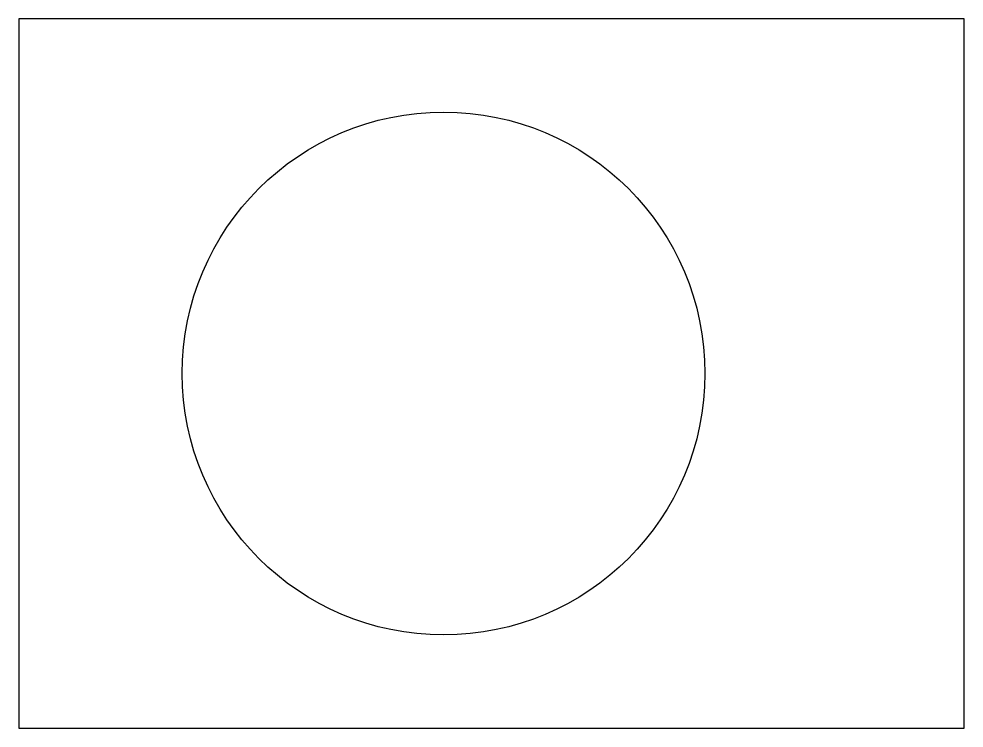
# Model space of a CAD drawing. Header units: millimetres. Extents: x -200 to 0, y -150 to 0.
import ezdxf

# ---------------------------------------------------------------- set-up
doc = ezdxf.new("R2010")
doc.units = ezdxf.units.MM
doc.layers.get('0').update_dxf_attribs({"linetype": 'CONTINUOUS'})

msp = doc.modelspace()

# ---------------------------------------------------------------- linework, layer by layer
msp.add_lwpolyline([(0, 0), (-200, 0), (-200, -150), (0, -150)], close=True)
msp.add_circle((-110.14, -75), 55.3)

doc.saveas('drawing.dxf')
